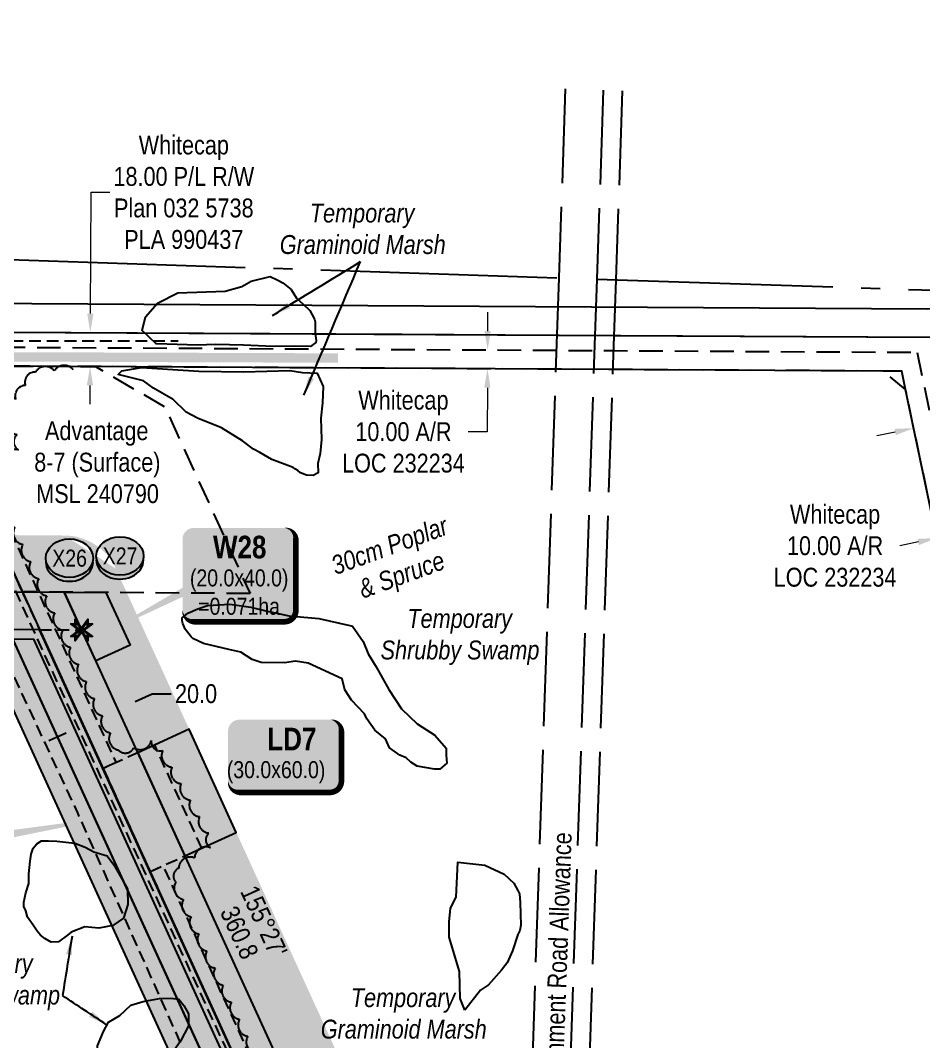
# Model space of a CAD drawing. Extents: x 347027 to 352250, y 6156875 to 6165050.
# Drawn here: x 350229 to 350707, y 6160417 to 6160957 of the extents above; entities that cross this region are included whole.
import ezdxf
from ezdxf.enums import TextEntityAlignment as Align

# ---------------------------------------------------------------- set-up
doc = ezdxf.new("R2010")
doc.units = 0
doc.header["$LTSCALE"] = 5
doc.header["$PDSIZE"] = 20
for name, pattern in [('0', [1, 1, 0]), ('foc-ACCESSROAD', [3.75, 2.5, -1.25]), ('foc-QUARTERLINE', [33, 25, -3, 2, -3]), ('foc-TRAV', [1.875, 1.25, -0.625]), ('foc-UNSURVEYED', [12.5, 10, -2.5]), ('HIDDEN2', [1.875, 1.25, -0.625]), ('UG_PIPE', [1.875, 1.25, -0.625])]:
    doc.linetypes.add(name, pattern=pattern)
doc.layers.get('Defpoints').update_dxf_attribs({"color": 9})
for name, color, linetype in [('AS-PIPE-UG', 44, 'UG_PIPE'), ('AS-ROADS', 254, 'Continuous'), ('C-RW', 13, 'Continuous'), ('F-AR', 190, 'foc-ACCESSROAD'), ('F-RW', 190, 'Continuous'), ('L-BD', 7, 'Continuous'), ('L-MON', 1, 'Continuous'), ('L-QSEC', 8, 'foc-QUARTERLINE'), ('L-ROAD-T', 7, 'Continuous'), ('L-USEC', 7, 'foc-UNSURVEYED'), ('P-BUFFER-H 30m', 51, 'Continuous'), ('P-CROSSINGS', 250, 'Continuous'), ('P-PROPOSED', 10, 'Continuous'), ('P-PROPOSED-H', 21, 'Continuous'), ('P-TEMP-BLOCKS', 250, 'Continuous'), ('P-TEMP-H', 41, 'Continuous'), ('P-TEMP_LOG DECK', 46, 'Continuous'), ('P-TEMP_WORKSPACE', 46, 'Continuous'), ('P-TRAV', 4, 'foc-TRAV'), ('P-TXT', 4, 'Continuous'), ('P-WORKAREA', 113, 'Continuous'), ('P-WORKAREA-H', 111, 'Continuous'), ('T-BUSH', 110, '0'), ('T-BUSH-T', 110, 'Continuous'), ('T-EXISTING TFA', 220, 'HIDDEN2'), ('WETLAND', 143, 'Continuous'), ('WETLAND-T', 146, 'Continuous')]:
    doc.layers.add(name, color=color, linetype=linetype)
doc.layers.add('F-RW-T', color=190, linetype='Continuous', lineweight=9)
doc.layers.add('F-WS-T', color=190, linetype='Continuous', lineweight=9)
doc.styles.add('100L', font='ARIALN.TTF', dxfattribs={"height": 11})
doc.styles.add('80', font='ARIALN.TTF', dxfattribs={"height": 10})
doc.styles.add('80CG', font='ARIALN.TTF', dxfattribs={"height": 10})
doc.styles.add('80L', font='ARIALN.TTF', dxfattribs={"height": 10})
doc.styles.add('BOLD', font='ARIALNB.TTF')
doc.styles.add('Crossing', font='ARIALN.TTF', dxfattribs={"height": 10})
doc.dimstyles.new('Compass 5 000', dxfattribs={"dimscale": 5, "dimtxt": 9, "dimasz": 2, "dimexe": 0.2, "dimexo": 0.0625, "dimgap": 0.5, "dimtad": 0, "dimtih": 1, "dimtoh": 1, "dimzin": 0, "dimdsep": 46, "dimtxsty": '80CG', "dimcen": 0.1, "dimse1": 1, "dimse2": 1, "dimclrd": 256, "dimclrt": 256, "dimaunit": 1, "dimadec": 4, "dimazin": 0, "dimtfac": 0.06, "dimtofl": 0, "dimtmove": 0, "dimatfit": 1, "dimfxl": 0.2, "dimtolj": 1, "dimtzin": 0, "dimlwd": -1, "dimarcsym": 0})

# ---------------------------------------------------------------- blocks, each defined once
blk = doc.blocks.new('*D67')
at = {"layer": 'Defpoints', "color": 0, "transparency": 16777216}
for p in [(350266.85, 6160783.96), (350266.8, 6160773.96), (350476.42, 6160772.77)]:
    blk.add_point(p, dxfattribs=at)
at = {"layer": 'F-RW-T', "transparency": 16777216}
for p, q in [((350476.53, 6160792.77), (350476.59, 6160802.77)), ((350476.36, 6160762.77), (350476.23, 6160739.44)), ((350476.23, 6160739.44), (350466.23, 6160739.44))]:
    blk.add_line(p, q, dxfattribs=at)
for points in [[(350474.86, 6160792.78), (350478.2, 6160792.76), (350476.47, 6160782.77)], [(350474.69, 6160762.78), (350478.03, 6160762.76), (350476.42, 6160772.77)]]:
    blk.add_solid(points, dxfattribs=at)
at = {"layer": 'F-RW-T', "transparency": 16777216, "insert": (350431.94, 6160739.44), "char_height": 10, "attachment_point": 5, "style": '80CG'}
blk.add_mtext('\\A1;Whitecap\\P10.00 A/R\\PLOC 232234', dxfattribs=at)
blk = doc.blocks.new('*D94')
at = {"layer": 'Defpoints', "color": 0, "transparency": 16777216}
for p in [(350376.02, 6160791.32), (350266.1, 6160773.96), (350375.92, 6160773.34)]:
    blk.add_point(p, dxfattribs=at)
at = {"layer": 'F-RW-T', "transparency": 16777216}
for p, q in [((350266.26, 6160801.95), (350266.62, 6160866.17)), ((350266.62, 6160866.17), (350276.62, 6160866.17)), ((350266.04, 6160763.96), (350265.98, 6160753.96))]:
    blk.add_line(p, q, dxfattribs=at)
for points in [[(350264.59, 6160801.96), (350267.92, 6160801.94), (350266.2, 6160791.95)], [(350264.37, 6160763.97), (350267.71, 6160763.95), (350266.1, 6160773.96)]]:
    blk.add_solid(points, dxfattribs=at)
at = {"layer": 'F-RW-T', "transparency": 16777216, "insert": (350315.71, 6160866.17), "char_height": 10, "attachment_point": 5, "style": '80CG'}
blk.add_mtext('\\A1;Whitecap\\P18.00 P/L R/W\\PPlan 032 5738\\PPLA 990437', dxfattribs=at)
blk = doc.blocks.new('*D99')
at = {"layer": 'Defpoints', "color": 0, "transparency": 16777216}
for p in [(350719.68, 6160745.07), (350720.14, 6160742.86), (350702.5, 6160739.15)]:
    blk.add_point(p, dxfattribs=at)
at = {"layer": 'F-RW-T', "transparency": 16777216}
for p, q in [((350729.46, 6160747.12), (350739.25, 6160749.18)), ((350692.25, 6160739.3), (350682.47, 6160737.25))]:
    blk.add_line(p, q, dxfattribs=at)
for points in [[(350729.12, 6160748.75), (350729.81, 6160745.49), (350719.68, 6160745.07)], [(350691.91, 6160740.94), (350692.6, 6160737.67), (350702.04, 6160741.36)]]:
    blk.add_solid(points, dxfattribs=at)
at = {"layer": 'F-RW-T', "transparency": 16777216, "insert": (350778.34, 6160749.18), "char_height": 10, "attachment_point": 5, "style": '80CG'}
blk.add_mtext('\\A1;Whitecap\\P18.00 P/L R/W\\PPlan 032 5738\\PPLA 990437', dxfattribs=at)
blk = doc.blocks.new('*D100')
at = {"layer": 'Defpoints', "color": 0, "transparency": 16777216}
for p in [(350713.2, 6160688.23), (350722.98, 6160690.28), (350714.26, 6160683.17)]:
    blk.add_point(p, dxfattribs=at)
at = {"layer": 'F-RW-T', "transparency": 16777216}
for p, q in [((350733.83, 6160687.28), (350743.62, 6160689.33)), ((350704.48, 6160681.11), (350694.69, 6160679.06))]:
    blk.add_line(p, q, dxfattribs=at)
for points in [[(350733.49, 6160688.91), (350734.17, 6160685.65), (350724.05, 6160685.22)], [(350704.13, 6160682.74), (350704.82, 6160679.48), (350714.26, 6160683.17)]]:
    blk.add_solid(points, dxfattribs=at)
at = {"layer": 'F-RW-T', "transparency": 16777216, "insert": (350660.4, 6160679.06), "char_height": 10, "attachment_point": 5, "style": '80CG'}
blk.add_mtext('\\A1;Whitecap\\P10.00 A/R\\PLOC 232234', dxfattribs=at)
blk = doc.blocks.new('xing2')
h = blk.add_hatch(color=50)
h.dxf.hatch_style = 1
edge = h.paths.add_edge_path()
edge.add_ellipse((0, 0), major_axis=(-12.5, 0), ratio=0.816297, start_angle=0, end_angle=360)
h = blk.add_hatch(color=250)
h.dxf.hatch_style = 1
edge = h.paths.add_edge_path()
edge.add_ellipse((0, -2.05), major_axis=(-12.5, 0), ratio=0.816297, start_angle=0, end_angle=180)
edge.add_line((12.5, -2.05), (12.5, 0))
edge.add_ellipse((0, 0), major_axis=(-12.5, 0), ratio=0.816297, start_angle=0, end_angle=180, ccw=False)
edge.add_line((-12.5, 0), (-12.5, -2.05))
at = {"color": 250}
blk.add_ellipse((0, 0), major_axis=(-12.5, 0), ratio=0.816297, dxfattribs=at)
blk.add_ellipse((0, -2.05), major_axis=(-12.5, 0), ratio=0.816297, start_param=0, end_param=3.141593, dxfattribs=at)
at = {"color": 250, "style": 'Crossing'}
blk.add_attdef('CROSSING', text='', height=9, dxfattribs=at).set_placement((0.09, 0.02), align=Align.MIDDLE_CENTER)
at = {"color": 250, "style": 'Crossing', "flags": 1}
for tag, p in [('OWNER', (0.09, -12.49)), ('DESCRIPTION', (0.09, -25.77)), ('LOCATION', (0.09, -39.3)), ('DWG_REF', (0.09, -52.84))]:
    blk.add_attdef(tag, text='', height=9, dxfattribs=at).set_placement(p, align=Align.MIDDLE_CENTER)
blk = doc.blocks.new('*U168')
h = blk.add_hatch(color=191)
edge = h.paths.add_edge_path()
edge.add_line((-24, -20), (24, -20))
edge.add_arc((24, -14), 6, 270, 360)
edge.add_line((30, -14), (30, 12.5))
edge.add_arc((24, 12.5), 6, 0, 90)
edge.add_line((24, 18.5), (-24, 18.5))
edge.add_arc((-24, 12.5), 6, 90, 180)
edge.add_line((-30, 12.5), (-30, -14))
edge.add_arc((-24, -14), 6, 180, 270)
at = {"color": 250, "flags": 128}
blk.add_lwpolyline([(-24, -20, 3, 3, 0), (24, -20, 3, 3, 0.414214), (30, -14, 3, 3, 0), (30, 12.5, 3, 0, 0.414214), (24, 18.5, 0, 0, 0), (-24, 18.5, 0, 0, 0.414214), (-30, 12.5, 0, 0, 0), (-30, -14, 0, 3, 0.414214)], format="xyseb", close=True, dxfattribs=at)
at = {"flags": 128}
blk.add_lwpolyline([(-29.93, -10.44, 0, 7.5, 0), (0, 0, 0, 0, 0)], format="xyseb", dxfattribs=at)
at = {"color": 250}
for tag, p, height, style in [('TEMP_AREA_W1_001', (-9.21, 2.24), 12, 'BOLD'), ('ENTER_TEXT_001', (-30.66, -12.47), 9, '80')]:
    blk.add_attdef(tag, p, '', height=height, dxfattribs=dict(at, style=style))
blk = doc.blocks.new('*D192')
at = {"layer": 'Defpoints', "color": 0, "transparency": 16777216}
for p in [(350279.68, 6160594.87), (350280.78, 6160592.46), (350261.44, 6160586.54)]:
    blk.add_point(p, dxfattribs=at)
at = {"layer": 'P-TXT', "transparency": 16777216}
for p, q in [((350289.88, 6160596.61), (350298.98, 6160600.77)), ((350298.98, 6160600.77), (350308.98, 6160600.77)), ((350253.44, 6160579.97), (350244.34, 6160575.82))]:
    blk.add_line(p, q, dxfattribs=at)
for points in [[(350289.19, 6160598.13), (350290.57, 6160595.1), (350280.78, 6160592.46)], [(350252.75, 6160581.49), (350254.13, 6160578.46), (350262.54, 6160584.13)]]:
    blk.add_solid(points, dxfattribs=at)
at = {"layer": 'P-TXT', "transparency": 16777216, "insert": (350322.18, 6160600.77), "char_height": 10, "attachment_point": 5, "style": '80CG'}
blk.add_mtext('\\A1;20.0', dxfattribs=at)
blk = doc.blocks.new('*U203')
h = blk.add_hatch(color=191)
edge = h.paths.add_edge_path()
edge.add_line((-24, -31.17), (24, -31.17))
edge.add_arc((24, -25.17), 6, 270, 360)
edge.add_line((30, -25.17), (30, 12.5))
edge.add_arc((24, 12.5), 6, 0, 90)
edge.add_line((24, 18.5), (-24, 18.5))
edge.add_arc((-24, 12.5), 6, 90, 180)
edge.add_line((-30, 12.5), (-30, -25.17))
edge.add_arc((-24, -25.17), 6, 180, 270)
at = {"color": 250, "flags": 128}
blk.add_lwpolyline([(-24, -31.17, 3, 3, 0), (24, -31.17, 3, 3, 0.414214), (30, -25.17, 3, 3, 0), (30, 12.5, 3, 0, 0.414214), (24, 18.5, 0, 0, 0), (-24, 18.5, 0, 0, 0.414214), (-30, 12.5, 0, 0, 0), (-30, -25.17, 0, 3, 0.414214)], format="xyseb", close=True, dxfattribs=at)
at = {"flags": 128}
blk.add_lwpolyline([(-69.91, -36.58, 0, 7.5, 0), (0, 0, 0, 0, 0)], format="xyseb", dxfattribs=at)
at = {"color": 250}
for tag, p, height, style in [('TEMP_AREA_W1_001', (-9.21, 2.24), 12, 'BOLD'), ('ENTER_TEXT_001', (-30.66, -12.47), 9, '80')]:
    blk.add_attdef(tag, p, '', height=height, dxfattribs=dict(at, style=style))
blk = doc.blocks.new('*U204')
h = blk.add_hatch(color=111)
edge = h.paths.add_edge_path()
edge.add_line((-26.5, -20), (26.5, -20))
edge.add_arc((26.5, -14), 6, 270, 360)
edge.add_line((32.5, -14), (32.5, 12.5))
edge.add_arc((26.5, 12.5), 6, 0, 90)
edge.add_line((26.5, 18.5), (-26.5, 18.5))
edge.add_arc((-26.5, 12.5), 6, 90, 180)
edge.add_line((-32.5, 12.5), (-32.5, -14))
edge.add_arc((-26.5, -14), 6, 180, 270)
at = {"flags": 128}
blk.add_lwpolyline([(107.53, 18.07, 0, 7.5, 0), (0, 0, 0, 0, 0)], format="xyseb", dxfattribs=at)
at = {"color": 250, "flags": 128}
blk.add_lwpolyline([(-26.5, -20, 3, 3, 0), (26.5, -20, 3, 3, 0.414214), (32.5, -14, 3, 3, 0), (32.5, 12.5, 3, 0, 0.414214), (26.5, 18.5, 0, 0, 0), (-26.5, 18.5, 0, 0, 0.414214), (-32.5, 12.5, 0, 0, 0), (-32.5, -14, 0, 3, 0.414214)], format="xyseb", close=True, dxfattribs=at)
at = {"color": 250}
for tag, p, height, style in [('TEMP_AREA_W1_001', (-9.21, 2.24), 12, 'BOLD'), ('ENTER_TEXT_001', (-30.66, -12.47), 9, '80')]:
    blk.add_attdef(tag, p, '', height=height, dxfattribs=dict(at, style=style))
blk = doc.blocks.new('TEMP')
h = blk.add_hatch(color=255)
h.dxf.hatch_style = 1
h.paths.add_polyline_path([(-1.15, -0.67), (-0.67, -0.67), (-0.67, -1.15), (0, -0.25), (0.67, -1.15), (0.67, -0.67), (1.15, -0.67), (0.25, 0), (1.15, 0.67), (0.67, 0.67), (0.67, 1.15), (0, 0.25), (-0.67, 1.15), (-0.67, 0.67), (-1.15, 0.67), (-0.25, 0)])
h = blk.add_hatch(color=1)
h.dxf.hatch_style = 1
h.paths.add_polyline_path([(-0.06, 0), (0.57, -0.85), (0.57, -0.36), (0, 0.06), (-0.85, -0.57), (-0.36, -0.57), (0.06, 0), (-0.57, 0.85), (-0.57, 0.36), (0, -0.06), (0.85, 0.57), (0.36, 0.57)])
at = {"color": 1}
for p, q in [((-0.08, 0), (0.08, 0)), ((0, 0.08), (0, -0.08))]:
    blk.add_line(p, q, dxfattribs=at)
at = {"color": 255, "flags": 128}
blk.add_lwpolyline([(-0.25, 0), (-1.15, 0.67), (-0.67, 0.67), (-0.67, 1.15), (0, 0.25), (0.67, 1.15), (0.67, 0.67), (1.15, 0.67), (0.25, 0), (1.15, -0.67), (0.67, -0.67), (0.67, -1.15), (0, -0.25), (-0.67, -1.15), (-0.67, -0.67), (-1.15, -0.67)], close=True, dxfattribs=at)
at = {"color": 1, "flags": 128}
blk.add_lwpolyline([(-0.08, 0), (-0.85, 0.57), (-0.57, 0.57), (-0.57, 0.85), (0, 0.08), (0.57, 0.85), (0.57, 0.57), (0.85, 0.57), (0.08, 0), (0.85, -0.57), (0.57, -0.57), (0.57, -0.85), (0, -0.08), (-0.57, -0.85), (-0.57, -0.57), (-0.85, -0.57)], close=True, dxfattribs=at)

msp = doc.modelspace()

# ---------------------------------------------------------------- hatches: boundary and pattern name
at = {"layer": 'P-BUFFER-H 30m'}
h = msp.add_hatch(color=256, dxfattribs=at)
h.dxf.hatch_style = 1
edge = h.paths.add_edge_path()
edge.add_line((350561.679, 6159856.31), (350365.971, 6160285.611))
edge.add_line((350365.971, 6160285.611), (350220.064, 6160604.78))
edge.add_line((350220.064, 6160604.78), (350183.732, 6160605.048))
edge.add_arc((350183.953, 6160635.039), 29.992, 204.53263, 269.57728, ccw=False)
edge.add_line((350156.668, 6160622.586), (350114.564, 6160714.837))
edge.add_line((350114.564, 6160714.837), (349783.39, 6160716.713))
edge.add_arc((349766.947, 6160741.796), 29.992, 269.67404, 303.24652, ccw=False)
edge.add_line((349766.776, 6160711.805), (349618.728, 6160712.647))
edge.add_arc((349618.898, 6160742.639), 29.992, 216.84616, 269.67404, ccw=False)
edge.add_line((349594.897, 6160724.653), (349508.141, 6160840.428))
edge.add_line((349508.141, 6160840.428), (349357.079, 6160871.781))
edge.add_arc((349363.174, 6160901.148), 29.992, 207.25605, 258.27461, ccw=False)
edge.add_line((349336.512, 6160887.412), (348991.208, 6161557.689))
edge.add_arc((349017.87, 6161571.424), 29.992, 178.72983, 207.25605, ccw=False)
edge.add_line((348987.885, 6161572.089), (348997.625, 6162011.367))
edge.add_line((348997.625, 6162011.367), (348940.987, 6162170.886))
edge.add_arc((348969.25, 6162180.921), 29.992, 164.58089, 199.54752, ccw=False)
edge.add_line((348940.338, 6162188.895), (348956.07, 6162245.937))
edge.add_line((348956.07, 6162245.937), (348974.144, 6162772.889))
edge.add_arc((349004.119, 6162771.861), 29.992, 166.39178, 178.03557, ccw=False)
edge.add_line((348974.968, 6162778.918), (348986.248, 6162825.512))
edge.add_line((348986.248, 6162825.512), (348996.803, 6163215.55))
edge.add_arc((349026.784, 6163214.739), 29.992, 160.53883, 178.44987, ccw=False)
edge.add_line((348998.505, 6163224.731), (349019.062, 6163282.907))
edge.add_line((349019.062, 6163282.907), (349024.619, 6163391.279))
edge.add_line((349024.619, 6163391.279), (349029.381, 6163608.615))
edge.add_arc((349059.366, 6163607.958), 29.992, 178.04193, 178.74483, ccw=False)
edge.add_line((349029.392, 6163608.983), (349039.815, 6163913.859))
edge.add_line((349039.815, 6163913.859), (349023.271, 6163975.867))
edge.add_arc((349052.25, 6163983.598), 29.992, 178.00118, 194.93846, ccw=False)
edge.add_line((349022.276, 6163984.644), (349041.614, 6164538.74))
edge.add_arc((349071.588, 6164537.694), 29.992, 88.00118, 178.00118, ccw=False)
edge.add_line((349072.634, 6164567.668), (349092.616, 6164566.97))
edge.add_arc((349091.57, 6164536.996), 29.992, -1.99676, 88.00118, ccw=False)
edge.add_line((349121.544, 6164535.951), (349102.465, 6163988.719))
edge.add_line((349102.465, 6163988.719), (349118.972, 6163926.759))
edge.add_arc((349089.991, 6163919.038), 29.992, -1.95528, 14.91783, ccw=False)
edge.add_line((349119.966, 6163918.014), (349109.338, 6163606.697))
edge.add_line((349109.338, 6163606.697), (349104.563, 6163388.794))
edge.add_arc((349074.578, 6163389.451), 29.992, 357.06446, 358.74483, ccw=False)
edge.add_line((349104.531, 6163387.915), (349098.564, 6163271.561))
edge.add_arc((349068.612, 6163273.097), 29.992, 340.53887, 357.06446, ccw=False)
edge.add_line((349096.89, 6163263.105), (349076.539, 6163205.512))
edge.add_line((349076.539, 6163205.512), (349066.055, 6162818.071))
edge.add_arc((349036.074, 6162818.883), 29.992, 346.39619, 358.44987, ccw=False)
edge.add_line((349065.224, 6162811.828), (349053.905, 6162765.055))
edge.add_line((349053.905, 6162765.055), (349035.804, 6162237.302))
edge.add_arc((349005.829, 6162238.33), 29.992, 344.58089, 358.03557, ccw=False)
edge.add_line((349034.742, 6162230.356), (349021.628, 6162182.809))
edge.add_line((349021.628, 6162182.809), (349076.07, 6162029.474))
edge.add_arc((349047.807, 6162019.439), 29.992, -1.27017, 19.54752, ccw=False)
edge.add_line((349077.791, 6162018.775), (349068.13, 6161583.021))
edge.add_line((349068.13, 6161583.021), (349396.688, 6160945.244))
edge.add_line((349396.688, 6160945.244), (349542.899, 6160914.898))
edge.add_arc((349536.804, 6160885.531), 29.992, 36.84697, 78.27461, ccw=False)
edge.add_line((349560.805, 6160903.517), (349644.01, 6160792.484))
edge.add_line((349644.01, 6160792.484), (349731.34, 6160791.99))
edge.add_arc((349747.777, 6160766.903), 29.992, 89.67556, 123.23317, ccw=False)
edge.add_line((349747.947, 6160796.894), (350146.943, 6160794.635))
edge.add_arc((350146.773, 6160764.643), 29.992, 24.53468, 89.67556, ccw=False)
edge.add_line((350174.057, 6160777.097), (350216.192, 6160684.79))
edge.add_line((350216.192, 6160684.79), (350252.67, 6160684.52))
edge.add_arc((350252.448, 6160654.529), 29.992, 24.54495, 89.57728, ccw=False)
edge.add_line((350279.73, 6160666.988), (350438.731, 6160318.817))
edge.add_line((350438.731, 6160318.817), (350631.522, 6159895.841))
edge.add_line((350631.522, 6159895.841), (350638.648, 6159888.334))
edge.add_arc((350616.895, 6159867.686), 29.992, 24.5325, 43.50837, ccw=False)
edge.add_line((350644.18, 6159880.139), (350902.004, 6159315.244))
edge.add_line((350902.004, 6159315.244), (351126.157, 6158824.124))
edge.add_line((351126.157, 6158824.124), (351234.707, 6158605.614))
edge.add_arc((351207.847, 6158592.27), 29.992, 26.12968, 26.41697, ccw=False)
edge.add_line((351234.774, 6158605.479), (351316.752, 6158438.36))
edge.add_arc((351289.825, 6158425.151), 29.992, 18.81193, 26.12968, ccw=False)
edge.add_line((351318.215, 6158434.822), (351333.914, 6158388.739))
edge.add_arc((351305.524, 6158379.068), 29.992, -91.88401, 18.81193, ccw=False)
edge.add_line((351304.538, 6158349.092), (351283.175, 6158349.794))
edge.add_arc((351284.161, 6158379.77), 29.992, 198.81152, 268.11599, ccw=False)
edge.add_line((351255.771, 6158370.099), (351244.739, 6158402.484))
edge.add_line((351244.739, 6158402.484), (351188.214, 6158484.513))
edge.add_arc((351212.911, 6158501.531), 29.992, 204.53982, 214.57005, ccw=False)
edge.add_line((351185.628, 6158489.075), (351171.897, 6158519.148))
edge.add_arc((351199.18, 6158531.605), 29.992, 183.01043, 204.53982, ccw=False)
edge.add_line((351169.229, 6158530.03), (351167.605, 6158560.922))
edge.add_line((351167.605, 6158560.922), (351054.161, 6158789.274))
edge.add_arc((351081.021, 6158802.618), 29.992, 204.5325, 206.41791, ccw=False)
edge.add_line((351053.737, 6158790.165), (350829.242, 6159282.034))
edge.add_line((350829.242, 6159282.034), (350574.884, 6159839.335))
edge.add_line((350574.884, 6159839.335), (350567.748, 6159846.855))
edge.add_arc((350589.506, 6159867.498), 29.992, 201.9032, 223.4937, ccw=False)
at = {"layer": 'P-PROPOSED-H'}
h = msp.add_hatch(color=256, dxfattribs=at)
h.dxf.hatch_style = 1
h.paths.add_polyline_path([(349071.588, 6164537.694), (349091.57, 6164536.996), (349072.336, 6163985.307), (349089.991, 6163919.038), (349079.357, 6163607.538), (349074.578, 6163389.451), (349068.612, 6163273.097), (349046.686, 6163211.048), (349036.074, 6162818.883), (349024.036, 6162769.138), (349005.829, 6162238.33), (348990.204, 6162181.676), (349047.807, 6162019.439), (349037.976, 6161576.064), (349376.58, 6160918.786), (349536.804, 6160885.531), (349628.943, 6160762.577), (349747.609, 6160761.905), (349747.777, 6160766.903), (350146.773, 6160764.643), (350196.848, 6160654.939), (350252.448, 6160654.529), (350411.449, 6160306.358), (350606.313, 6159878.834), (350616.895, 6159867.686), (350874.72, 6159302.791), (351099.077, 6158811.223), (351207.847, 6158592.27), (351289.825, 6158425.151), (351305.524, 6158379.068), (351284.161, 6158379.77), (351271.791, 6158416.084), (351212.911, 6158501.531), (351199.18, 6158531.605), (351197.229, 6158568.702), (351081.021, 6158802.618), (350856.526, 6159294.487), (350600.089, 6159856.344), (350589.506, 6159867.498), (350393.255, 6160298.066), (350239.396, 6160634.63), (350183.953, 6160635.039), (350133.893, 6160744.72), (349767.107, 6160746.798), (349766.947, 6160741.796), (349618.898, 6160742.639), (349525.341, 6160867.49), (349363.174, 6160901.148), (349017.87, 6161571.424), (349027.731, 6162016.21), (348969.25, 6162180.921), (348985.923, 6162241.373), (349004.119, 6162771.861), (349016.143, 6162821.534), (349026.784, 6163214.739), (349048.792, 6163277.021), (349054.595, 6163390.182), (349059.366, 6163607.958), (349069.942, 6163917.287), (349052.25, 6163983.598), (349071.588, 6164537.694), (349091.57, 6164536.996)])
at = {"layer": 'P-TEMP-H'}
h = msp.add_hatch(color=256, dxfattribs=at)
h.dxf.hatch_style = 1
h.paths.add_polyline_path([(350274.504, 6160654.366), (350287.248, 6160626.459), (350269.06, 6160618.153), (350252.448, 6160654.529)])
h = msp.add_hatch(color=256, dxfattribs=at)
h.dxf.hatch_style = 1
h.paths.add_polyline_path([(350316.187, 6160514.958), (350343.395, 6160527.383), (350318.476, 6160581.948), (350291.313, 6160569.543)])
at = {"layer": 'P-WORKAREA-H'}
h = msp.add_hatch(color=256, dxfattribs=at)
h.dxf.hatch_style = 1
h.paths.add_polyline_path([(350208.296, 6160629.861), (350236.182, 6160629.631), (350585.305, 6159864.663), (350590.851, 6159858.818), (350591.826, 6159858.767), (350600.089, 6159856.344), (350589.506, 6159867.498), (350239.396, 6160634.63), (350206.006, 6160634.876)])

# ---------------------------------------------------------------- linework, layer by layer
at = {"layer": 'AS-PIPE-UG', "flags": 128}
for points in [[(350606.233, 6159822.139), (350581.856, 6159876.103), (350566.294, 6159911.063), (350525.485, 6160000.319), (350489.242, 6160081.675), (350451.621, 6160162.819), (350393.162, 6160290.907), (350342.291, 6160403.923), (350307.912, 6160478.514), (350271.854, 6160556.687), (350225.734, 6160657.228), (350183.694, 6160750.235), (350178.989, 6160760.653), (350176.652, 6160765.131), (350174.165, 6160767.084), (350169.149, 6160767.253), (350159.026, 6160766.921), (350131.252, 6160766.156), (350038.434, 6160766.884), (349962.199, 6160767.153), (349911.572, 6160767.319), (349821.111, 6160768.301), (349768.205, 6160768.17), (349704.173, 6160766.324), (349645.277, 6160766.557), (349615.536, 6160766.894), (349602.678, 6160766.995), (349595.354, 6160767.123), (349591.057, 6160767.235), (349585.535, 6160768.048), (349582.122, 6160772.777), (349574.905, 6160783.175), (349560.098, 6160802.908), (349541.923, 6160826.232), (349527.078, 6160845.883), (349522.007, 6160852.699), (349517.984, 6160857.478), (349509.628, 6160859.383), (349501.753, 6160861.328), (349458.035, 6160870.269), (349397.689, 6160882.358), (349372.382, 6160887.911), (349363.03, 6160889.734), (349359.052, 6160890.461), (349355.841, 6160893.738), (349350.972, 6160902.952), (349326.169, 6160951.045), (349297.167, 6161008.625), (349263.323, 6161077.612), (349237.273, 6161132.678), (349206.647, 6161191.52), (349124.944, 6161351.368), (349033.772, 6161527.891), (349019.97, 6161555.459), (349012.16, 6161570.787), (349010.934, 6161579.501), (349012.873, 6161640.399), (349016.169, 6161754.347), (349018.203, 6161852.355), (349019.66, 6161927.098), (349021.134, 6162005.991), (349020.773, 6162015.835), (349016.857, 6162029.396), (348976.215, 6162143.455), (348970.748, 6162158.469), (348968.334, 6162166.274), (348964.911, 6162175.797), (348964.201, 6162182.671), (348966.936, 6162196.511), (348979.042, 6162236.427), (348979.873, 6162248.389), (348980.402, 6162266.585), (348981.091, 6162296.204), (348982.412, 6162332.921), (348996.658, 6162748.658), (348994.563, 6162773.577), (348996.214, 6162780.969), (348998.701, 6162789.867), (349000.157, 6162796.317), (349009.301, 6162832.048), (349010.858, 6162838.707), (349012.97, 6162849.73), (349016.052, 6162901.998), (349018.784, 6163063.771), (349022.035, 6163145.951), (349025.679, 6163219.387), (349026.925, 6163230.185), (349029.068, 6163235.561), (349033.709, 6163247.646), (349038.683, 6163261.26), (349043.091, 6163274.224), (349044.189, 6163284.381), (349045.101, 6163310.608), (349048.614, 6163392.995), (349052.321, 6163534.578), (349055.417, 6163647.465), (349059.034, 6163750.988), (349061.617, 6163816.331), (349060.481, 6163826.642), (349058.231, 6163843.244), (349056.507, 6163864.63), (349059.206, 6163928.427), (349055.245, 6163953.174), (349047.717, 6163973.031), (349047.366, 6163984.451), (349047.801, 6164003.503), (349048.981, 6164029.197), (349049.861, 6164060.916), (349053.619, 6164118.51), (349056.581, 6164219.829), (349059.451, 6164307.086), (349063.279, 6164397.644), (349064.376, 6164460.371), (349063.394, 6164486.11)], [(350087.781, 6160907.06), (350148.632, 6160782.437), (350167.089, 6160735.805), (350259.372, 6160537.734), (350318.794, 6160404.908), (350371.062, 6160289.011), (350432.423, 6160152.889), (350498.822, 6160011.45), (350561.886, 6159869.689), (350588.768, 6159811.79), (351156.225, 6158586.57), (351162.181, 6158572.518)], [(349765.134, 6160791.651), (349770.615, 6160791.38), (349839.085, 6160789.061), (350149.882, 6160788.589), (350194.713, 6160787.607), (350312.736, 6160787.494)]]:
    msp.add_lwpolyline(points, dxfattribs=at)
at = {"layer": 'AS-ROADS', "const_width": 4.999, "flags": 128}
msp.add_lwpolyline([(349737.514, 6160782.763), (349838.449, 6160781.356), (349962.933, 6160780.628), (350193.908, 6160779.168), (350397.305, 6160778.459)], dxfattribs=at)
at = {"layer": 'C-RW', "flags": 128}
for points in [[(349017.272, 6163232.832), (349006.825, 6162846.78), (348989.183, 6162773.904), (348970.996, 6162243.655), (348953.538, 6162180.355), (349012.678, 6162013.788), (349002.792, 6161567.945), (349353.12, 6160887.919), (349516.744, 6160853.958), (349585.092, 6160762.825), (349747.609, 6160761.905), (349747.777, 6160766.903), (350163.319, 6160764.55), (350379.614, 6160291.836), (350576.901, 6159858.996)], [(350589.506, 6159867.498), (350393.255, 6160298.066), (350175.686, 6160774.477), (349592.622, 6160777.779), (349525.341, 6160867.49), (349363.174, 6160901.148), (349017.87, 6161571.424), (349027.731, 6162016.21), (348969.25, 6162180.921), (348985.923, 6162241.373), (349004.119, 6162771.861), (349016.143, 6162821.534), (349026.784, 6163214.739)]]:
    msp.add_lwpolyline(points, dxfattribs=at)
at = {"layer": 'F-AR', "flags": 128}
for points in [[(350703.831, 6160781.475), (350731.828, 6160648.166), (350736.05, 6160628.059), (350737.725, 6160620.084), (350800.879, 6160618.355), (350812.171, 6160618.045), (350820.775, 6160617.81), (350832.905, 6160617.478), (350836.16, 6160617.389), (350827.844, 6160613.494), (350817.148, 6160608.462), (350816.032, 6160607.938), (350781.749, 6160608.877), (350729.563, 6160610.306), (350697.761, 6160761.738), (350685.709, 6160771.579), (350542.745, 6160772.392), (350512.567, 6160772.563), (350159.16, 6160774.57), (350142.502, 6160774.665), (349778.184, 6160776.728), (349748.113, 6160776.898), (349744.162, 6160776.921), (349744.498, 6160786.917), (349748.449, 6160786.894), (349778.509, 6160786.723), (350137.928, 6160784.688), (350142.56, 6160784.662), (350154.581, 6160784.594), (350159.217, 6160784.568), (350512.906, 6160782.558), (350543.084, 6160782.387), (350703.831, 6160781.475)], [(350350.772, 6160653.804), (350230.256, 6160654.693), (350175.686, 6160774.477), (350269.042, 6160773.995), (350305.776, 6160752.465)]]:
    msp.add_lwpolyline(points, close=True, dxfattribs=at)
at = {"layer": 'F-RW', "flags": 128}
for points in [[(350566.53, 6159845.046), (350142.198, 6160774.667), (350137.623, 6160784.688), (350115.357, 6160834.134), (350070.343, 6160932.763)], [(350087.144, 6160932.207), (350132.201, 6160833.577), (350150.48, 6160792.646), (350488.18, 6160053.646), (350583.414, 6159844.18)], [(349778.768, 6160794.716), (350134.3, 6160792.636), (350150.951, 6160792.539), (350431.258, 6160791.025), (350513.177, 6160790.561), (350543.356, 6160790.39), (350710.355, 6160789.443)], [(350729.563, 6160610.306), (350697.761, 6160761.738), (350695.706, 6160771.522), (350685.709, 6160771.579), (350542.745, 6160772.392), (350512.567, 6160772.563), (350159.16, 6160774.57), (350142.502, 6160774.665), (349778.184, 6160776.728)]]:
    msp.add_lwpolyline(points, dxfattribs=at)
at = {"layer": 'F-RW', "lineweight": -3, "flags": 128}
msp.add_lwpolyline([(350924.696, 6160907.159), (350791.139, 6160811.353), (350709.241, 6160804.331), (350205.392, 6160807.247), (350205.027, 6160744.257), (350220.023, 6160744.17), (350220.301, 6160792.165), (350710.355, 6160789.443), (350796.529, 6160796.764), (350949.267, 6160906.33)], dxfattribs=at)
at = {"layer": 'L-QSEC'}
for p, q in [((348904.034, 6160874.23), (350514.213, 6160820.957)), ((350534.313, 6160820.276), (351445.015, 6160790.156))]:
    msp.add_line(p, q, dxfattribs=at)
at = {"layer": 'L-USEC'}
for p, q in [((350517.599, 6160920.901), (350514.208, 6160820.958)), ((350537.704, 6160920.219), (350534.313, 6160820.276)), ((350547.761, 6160919.877), (350544.371, 6160819.935)), ((350514.208, 6160820.958), (350486.928, 6160016.741)), ((350534.313, 6160820.276), (350507.033, 6160016.059)), ((350544.371, 6160819.935), (350517.091, 6160015.718))]:
    msp.add_line(p, q, dxfattribs=at)
at = {"layer": 'P-PROPOSED', "flags": 128}
for points in [[(350589.506, 6159867.498), (350393.255, 6160298.066), (350239.396, 6160634.63), (350183.953, 6160635.039), (350133.893, 6160744.72), (349767.107, 6160746.798), (349766.947, 6160741.796), (349618.898, 6160742.639), (349525.341, 6160867.49), (349363.174, 6160901.148), (349017.87, 6161571.424), (349027.731, 6162016.21), (348969.25, 6162180.921), (348985.923, 6162241.373), (349004.119, 6162771.861), (349016.143, 6162821.534), (349026.784, 6163214.739)], [(349046.686, 6163211.048), (349036.074, 6162818.883), (349024.036, 6162769.138), (349005.829, 6162238.33), (348990.204, 6162181.676), (349047.807, 6162019.439), (349037.976, 6161576.064), (349376.58, 6160918.786), (349536.804, 6160885.531), (349628.943, 6160762.577), (349747.609, 6160761.905), (349747.777, 6160766.903), (350146.773, 6160764.643), (350196.848, 6160654.939), (350252.448, 6160654.529), (350411.449, 6160306.358), (350606.313, 6159878.834)]]:
    msp.add_lwpolyline(points, dxfattribs=at)
at = {"layer": 'P-TEMP_LOG DECK'}
msp.add_lwpolyline([(350316.187, 6160514.958), (350343.395, 6160527.383), (350318.476, 6160581.948), (350291.313, 6160569.543)], close=True, dxfattribs=at)
at = {"layer": 'P-TEMP_WORKSPACE', "flags": 128}
msp.add_lwpolyline([(350274.504, 6160654.366), (350287.248, 6160626.459), (350269.06, 6160618.153), (350252.448, 6160654.529)], close=True, dxfattribs=at)
at = {"layer": 'P-TRAV', "flags": 128}
msp.add_lwpolyline([(350239.396, 6160634.63), (350261.611, 6160634.466)], dxfattribs=at)
at = {"layer": 'P-WORKAREA', "flags": 128}
msp.add_lwpolyline([(350208.296, 6160629.861), (350236.182, 6160629.631), (350585.305, 6159864.663), (350590.851, 6159858.818), (350591.826, 6159858.767), (350600.089, 6159856.344), (350589.506, 6159867.498), (350239.396, 6160634.63), (350206.006, 6160634.876)], close=True, dxfattribs=at)
at = {"layer": 'T-BUSH', "flags": 128}
msp.add_lwpolyline([(350257.157, 6160772.292, 0.5205671), (350247.175, 6160771.677, 0.5205671), (350237.194, 6160771.062, 0.5205671), (350231.852, 6160763.948, 0.5205671), (350226.769, 6160756.541, 0.5205671), (350217.978, 6160755.587, 0.5205671), (350222.705, 6160746.774, 0.5205671), (350227.432, 6160737.962, 0.5205671), (350228.166, 6160729.858, 0.5205671), (350220.696, 6160723.21, 0.5205671), (350214.241, 6160716.337, 0.5205671), (350218.205, 6160707.156, 0.5205671), (350222.17, 6160697.975, 0.5205671), (350226.271, 6160688.856, 0.5205671), (350230.49, 6160679.79, 0.5205671), (350234.709, 6160670.723, 0.5205671), (350238.928, 6160661.657, 0.5205671), (350243.147, 6160652.591, 0.5205671), (350247.366, 6160643.524, 0.5205671), (350251.585, 6160634.458, 0.5205671), (350255.805, 6160625.391, 0.5205671), (350260.024, 6160616.325, 0.5205671), (350264.243, 6160607.259, 0.5205671), (350268.462, 6160598.192, 0.5205671), (350272.681, 6160589.126, 0.5205671), (350276.9, 6160580.059, 0.5205671), (350281.119, 6160570.993, 0.5205671), (350289.273, 6160572.098, 0.5205671), (350298.495, 6160575.966, 0.5205671), (350304.553, 6160570.655, 0.5205671), (350309.432, 6160561.926, 0.5205671), (350314.312, 6160553.198, 0.5205671), (350319.192, 6160544.469, 0.5205671), (350324.071, 6160535.74, 0.5205671), (350328.951, 6160527.012, 0.5205671), (350329.798, 6160519.289, 0.5205671), (350321.391, 6160513.874, 0.5205671), (350312.984, 6160508.459, 0.5205671), (350311.44, 6160501.002, 0.5205671), (350315.518, 6160491.871, 0.5205671), (350319.597, 6160482.74, 0.5205671), (350323.675, 6160473.61, 0.5205671), (350327.947, 6160464.569, 0.5205671), (350332.261, 6160455.547, 0.5205671), (350336.576, 6160446.526, 0.5205671), (350340.89, 6160437.504, 0.5205671), (350345.204, 6160428.483, 0.5205671), (350349.518, 6160419.461, 0.5205671), (350353.833, 6160410.44, 0.5205671), (350358.085, 6160401.39, 0.5205671), (350362.032, 6160392.202, 0.5205671), (350365.978, 6160383.014, 0.5205671), (350369.925, 6160373.825, 0.5205671), (350373.871, 6160364.637, 0.5205671), (350377.818, 6160355.449, 0.5205671), (350381.764, 6160346.261, 0.5205671), (350385.865, 6160337.141, 0.5205671), (350390.056, 6160328.062, 0.5205671), (350394.248, 6160318.983, 0.5205671), (350398.439, 6160309.903, 0.5205671), (350402.631, 6160300.824, 0.5205671), (350406.822, 6160291.745, 0.5205671), (350411.013, 6160282.666, 0.5205671), (350415.205, 6160273.586, 0.5205671), (350419.396, 6160264.507, 0.5205671), (350423.682, 6160255.473, 0.5205671), (350427.999, 6160246.452, 0.5205671), (350432.315, 6160237.432, 0.5205671), (350436.632, 6160228.411, 0.5205671), (350440.949, 6160219.391, 0.5205671), (350445.265, 6160210.371, 0.5205671), (350449.582, 6160201.35, 0.5205671), (350453.899, 6160192.33, 0.5205671), (350458.215, 6160183.31, 0.5205671), (350462.532, 6160174.289, 0.5205671), (350466.848, 6160165.269, 0.5205671), (350471.165, 6160156.249, 0.5205671), (350475.828, 6160147.984, 0.5205671), (350485.48, 6160150.601, 0.5205671), (350494.749, 6160152.242, 0.5205671), (350500.048, 6160143.761, 0.5205671), (350505.347, 6160135.28, 0.5205671), (350510.646, 6160126.8, 0.5205671), (350515.945, 6160118.319, 0.5205671), (350520.91, 6160109.725, 0.5205671), (350521.901, 6160099.774, 0.5205671), (350522.406, 6160089.91, 0.5205671), (350518.022, 6160080.922, 0.5205671), (350519.137, 6160071.819, 0.5205671), (350523.141, 6160062.656, 0.5205671), (350527.145, 6160053.492, 0.5205671), (350531.149, 6160044.329, 0.5205671), (350535.154, 6160035.166, 0.5205671), (350539.158, 6160026.003, 0.5205671), (350541.389, 6160017.099, 0.5205671), (350538.176, 6160008.934, 0.5205671), (350541.846, 6159999.632, 0.5205671), (350545.517, 6159990.33, 0.5205671), (350549.187, 6159981.028, 0.5205671), (350552.857, 6159971.726, 0.5205671), (350556.893, 6159962.58, 0.5205671), (350561.09, 6159953.504, 0.5205671), (350565.287, 6159944.427, 0.5205671), (350569.484, 6159935.351, 0.5205671), (350573.682, 6159926.274, 0.5205671), (350577.879, 6159917.198, 0.5205671), (350582.076, 6159908.121, 0.5205671), (350586.273, 6159899.044, 0.5205671), (350590.47, 6159889.968, 0.5205671), (350596.551, 6159885.504, 0.5205671), (350605.901, 6159889.05, 0.5205671), (350613.563, 6159887.587, 0.5205671), (350618.86, 6159879.105, 0.5205671), (350624.157, 6159870.624, 0.5205671), (350629.454, 6159862.142, 0.5205671), (350634.751, 6159853.66, 0.5205671), (350642.591, 6159848.44, 0.5205671), (350652.109, 6159845.374, 0.5205671), (350662.058, 6159844.449, 0.5205671), (350672.022, 6159843.601, 0.5205671), (350681.986, 6159842.753, 0.5205671), (350691.95, 6159841.906, 0.5205671), (350698.041, 6159841.387, 0.5205671)], format="xyb", dxfattribs=at)
at = {"layer": 'T-EXISTING TFA', "flags": 128}
for points in [[(350279.825, 6160564.297), (350273.004, 6160561.182), (350175.686, 6160774.477), (350183.949, 6160774.429)], [(350297.997, 6160506.651), (350304.724, 6160509.724), (350472.798, 6160141.354), (350466.081, 6160138.287)]]:
    msp.add_lwpolyline(points, close=True, dxfattribs=at)
at = {"layer": 'T-EXISTING TFA'}
msp.add_lwpolyline([(350297.923, 6160506.617), (350325.205, 6160519.077), (350300.287, 6160573.641), (350273.004, 6160561.182)], close=True, dxfattribs=at)
at = {"layer": 'WETLAND'}
for points in [[(350301.501, 6160785.891), (350301.16, 6160785.917), (350293.748, 6160793.052), (350295.366, 6160800.341), (350301.793, 6160807.481), (350312.516, 6160812.952), (350337.583, 6160813.89), (350346.438, 6160816.404), (350351.324, 6160819.126), (350361.454, 6160821.534), (350365.161, 6160819.812), (350368.111, 6160818.212), (350372.514, 6160814.682), (350375.299, 6160810.102), (350378.831, 6160806.978), (350382.441, 6160803.64), (350384.796, 6160799.047), (350385.193, 6160797.697), (350385.156, 6160791.529), (350385.765, 6160787.818), (350385.509, 6160786.736), (350382.701, 6160784.647), (350374.24, 6160784.69), (350363.055, 6160784.654), (350347.261, 6160785.346), (350332.483, 6160785.637), (350322.887, 6160785.217), (350301.501, 6160785.891)], [(350371.885, 6160771.859), (350378.513, 6160770.76), (350386.267, 6160770.41), (350389.478, 6160763.476), (350389.157, 6160754.719), (350388.242, 6160746.662), (350388.568, 6160735.343), (350387.919, 6160728.011), (350386.639, 6160722.668), (350386.784, 6160717.654), (350384.099, 6160716.286), (350380.652, 6160716.473), (350377.462, 6160717.672), (350375.992, 6160718.92), (350374.387, 6160719.877), (350373.65, 6160720.573), (350362.346, 6160724.693), (350355.931, 6160728.379), (350352.577, 6160730.29), (350346.714, 6160734.71), (350335.618, 6160741.56), (350322.996, 6160746.645), (350317.026, 6160749.772), (350310.089, 6160756.598), (350299.739, 6160762.466), (350294.318, 6160766.468), (350280.885, 6160769.809), (350282.981, 6160771.734), (350293.256, 6160773.464), (350323.57, 6160771.47), (350347.527, 6160771.157), (350371.885, 6160771.859)], [(350403.633, 6160636.832), (350405.041, 6160636.514), (350410.58, 6160628.428), (350413.349, 6160621.912), (350417.491, 6160615.004), (350424.149, 6160602.936), (350430.966, 6160592.807), (350439.225, 6160584.872), (350448.648, 6160578.834), (350454.51, 6160571.976), (350454.546, 6160568.249), (350454.954, 6160564.03), (350451.248, 6160560.769), (350448.307, 6160560.827), (350439.227, 6160562.43), (350435.869, 6160564.484), (350433.365, 6160566.778), (350430.096, 6160568.261), (350424.607, 6160572.118), (350422.461, 6160576.932), (350416.737, 6160581.499), (350412.621, 6160587.475), (350411.289, 6160590.161), (350404.483, 6160597.421), (350400.883, 6160602.91), (350399.572, 6160608.608), (350381.549, 6160616.979), (350374.781, 6160617.932), (350369.071, 6160617.05), (350356.732, 6160617.268), (350351.811, 6160618.847), (350345.964, 6160622.693), (350339.61, 6160624.231), (350326.039, 6160627.425), (350320.515, 6160629.99), (350319.631, 6160630.825), (350316.498, 6160635.036), (350315.732, 6160636.735), (350315.265, 6160638.012), (350314.798, 6160639.289), (350314.896, 6160640.87), (350317.835, 6160643.392), (350323.074, 6160645.694), (350328.33, 6160647.423), (350340.067, 6160648.192), (350351.153, 6160646.647), (350359.095, 6160644.725), (350366.6, 6160643.077), (350372.229, 6160641.806), (350373.375, 6160641.839), (350387.176, 6160640.659), (350403.633, 6160636.832)], [(350263.255, 6160477.339), (350256.165, 6160474.553), (350254.2, 6160473.063), (350249.428, 6160469.484), (350245.416, 6160469.368), (350242.206, 6160471.283), (350239.864, 6160472.936), (350238.079, 6160475.179), (350235.982, 6160478.274), (350232.992, 6160482.489), (350232.033, 6160485.903), (350231.108, 6160488.171), (350231.042, 6160490.463), (350232.047, 6160495.368), (350233.626, 6160500.289), (350233.764, 6160505.456), (350234.434, 6160512.071), (350234.9, 6160515.813), (350235.955, 6160518.998), (350237.895, 6160521.349), (350240.432, 6160522.856), (350244.158, 6160522.963), (350248.464, 6160522.801), (350257.962, 6160521.64), (350263.473, 6160519.505), (350268.132, 6160517.058), (350275.076, 6160514.964), (350278.655, 6160510.191), (350282.276, 6160503.986), (350285.904, 6160497.494), (350286.144, 6160489.184), (350283.771, 6160481.946), (350278.148, 6160478.055), (350270.73, 6160476.694), (350263.255, 6160477.339)], [(350464.426, 6160433.236), (350461.951, 6160439.474), (350461.538, 6160453.802), (350456.138, 6160472.002), (350456.193, 6160480.034), (350456.846, 6160487.223), (350459.833, 6160493.045), (350460.729, 6160511.713), (350475.115, 6160510.12), (350485.293, 6160505.251), (350490.305, 6160500.52), (350492.427, 6160496.566), (350493.336, 6160494.871), (350493.755, 6160490.294), (350494.102, 6160478.259), (350493.611, 6160475.377), (350492.523, 6160473.338), (350489.619, 6160464.65), (350486.935, 6160458.263), (350483.89, 6160454.447), (350476.941, 6160446.79), (350472.725, 6160443.8), (350464.426, 6160433.236)], [(350281.812, 6160430.552), (350287.681, 6160435.884), (350294.222, 6160437.793), (350302.778, 6160439.474), (350308.795, 6160439.647), (350313.11, 6160439.198), (350315.789, 6160435.834), (350318.213, 6160431.315), (350318.108, 6160425.002), (350314.041, 6160416.855), (350310.178, 6160411.581), (350305.431, 6160407.142), (350299.471, 6160404.963), (350294.051, 6160403.946), (350286.903, 6160403.166), (350283.481, 6160402.494), (350274.818, 6160404.539), (350272.451, 6160407.052), (350270.06, 6160410.424), (350269.944, 6160414.436), (350273.168, 6160421.986), (350275.893, 6160426.94), (350281.812, 6160430.552)]]:
    msp.add_lwpolyline(points, close=True, dxfattribs=at)

# ---------------------------------------------------------------- block references
at = {"layer": 'L-MON', "xscale": 4.99868825, "yscale": 4.99868825, "zscale": 4.99868825}
msp.add_blockref('TEMP', (350261.611, 6160634.466), dxfattribs=at)
at = {"layer": 'P-CROSSINGS', "xscale": 0.9994927142757499, "yscale": 0.9994927142757499, "zscale": 0.9994927142757499}
for p, values in [((350255.178, 6160672.527), {'CROSSING': 'X26'}), ((350281.893, 6160673.671), {'CROSSING': 'X27'})]:
    msp.add_blockref('xing2', p, dxfattribs=at).add_auto_attribs(values)
at = {"layer": 'P-TEMP-BLOCKS'}
ref = msp.add_blockref('*U203', (350345.011, 6160670.059), dxfattribs=dict(at, xscale=0.999755, yscale=0.999755, zscale=0.999755))
ref.add_attrib('TEMP_AREA_W1_001', 'W28', (350331.165, 6160672.406), dxfattribs={"layer": '0', "color": 250, "height": 11.9971, "style": 'BOLD'})
ref.add_attrib('ENTER_TEXT_001', '(20.0x40.0)', (350318.941, 6160657.592), dxfattribs={"layer": '0', "color": 250, "height": 8.9978, "style": '80'})
ref.add_attrib('ENTER_TEXT_002', '=0.071ha', (350323.314, 6160642.559), dxfattribs={"layer": '0', "color": 250, "height": 8.9978, "style": '80'})
for name, p, xscale, yscale, zscale, values in [('*U168', (350369.124, 6160568.559), 0.999755, 0.999755, 0.999755, {'TEMP_AREA_W1_001': 'LD7', 'ENTER_TEXT_001': '(30.0x60.0)'}), ('*U204', (350173.876, 6160518.057), 0.99973765, 0.99973765, 0.99973765, {'TEMP_AREA_W1_001': 'W29', 'ENTER_TEXT_001': '(5.0x892.2)'})]:
    msp.add_blockref(name, p, dxfattribs=dict(at, xscale=xscale, yscale=yscale, zscale=zscale)).add_auto_attribs(values)

# ---------------------------------------------------------------- texts
at = {"layer": 'F-WS-T', "insert": (350236.234, 6160745.008), "char_height": 9.99755, "attachment_point": 1, "style": '80L'}
msp.add_mtext_dynamic_manual_height_columns('\\pi5.9917;Advantage\\P\\pi0.28714;8-7 (Surface)\\P\\pi1.3612;MSL 240790', width=66.25395, gutter_width=50.025, heights=[0], dxfattribs=at)
at = {"layer": 'L-BD', "color": 6, "style": '80L'}
for s, p in [("155°27'", (350358.128, 6160480.276)), ('360.8', (350345.169, 6160474.358))]:
    msp.add_text(s, height=9.9974, rotation=294.5449, dxfattribs=at).set_placement(p, align=Align.MIDDLE)
at = {"layer": 'L-ROAD-T', "style": '80L'}
msp.add_text('Theoretic Government Road Allowance', height=9.99755, rotation=87.92523, dxfattribs=at).set_placement((350512.438, 6160427.6), align=Align.MIDDLE_CENTER)
at = {"layer": 'T-BUSH-T', "insert": (350392.282, 6160672.791), "char_height": 9.99755, "attachment_point": 1, "rotation": 20, "style": '100L'}
msp.add_mtext_dynamic_manual_height_columns('\\pi0.37972;{\\fArial Narrow|b0|i1|c0|p34;30cm Poplar\\P\\pi9.7499;& Spruce}', width=65.42299, gutter_width=55.013, heights=[0], dxfattribs=at)
at = {"layer": 'WETLAND-T', "char_height": 10, "attachment_point": 1, "style": '80L'}
for s, width, insert in [('\\pi16.521;{\\fArial Narrow|b0|i1|c0|p34;Temporary \\P\\pi0.61744;Graminoid Marsh}', 87.69463, (350365.89, 6160860.21)), ('\\pi14.635;{\\fArial Narrow|b0|i1|c0|p34;Temporary \\P\\pi0.46687;Shrubby Swamp}', 83.92147, (350419.405, 6160645.615)), ('\\pi14.635;{\\fArial Narrow|b0|i1|c0|p34;Temporary \\P\\pi0.46687;Shrubby Swamp}', 83.92147, (350165.676, 6160462.971)), ('\\pi16.521;{\\fArial Narrow|b0|i1|c0|p34;Temporary \\P\\pi0.61744;Graminoid Marsh}', 87.69463, (350387.577, 6160444.929))]:
    msp.add_mtext_dynamic_manual_height_columns(s, width=width, gutter_width=50.012, heights=[0], dxfattribs=dict(at, insert=insert))

# ---------------------------------------------------------------- dimensions: what is measured, and where the dimension line sits
at = {"layer": 'F-RW-T'}
for base, p1, p2, angle, text, picture, middle in [((350266.098, 6160773.963), (350376.018, 6160791.324), (350375.916, 6160773.339), 269.67455, 'Whitecap\\P18.00 P/L R/W\\PPlan 032 5738\\PPLA 990437', '*D94', (350315.708, 6160866.174)), ((350476.418, 6160772.771), (350266.854, 6160783.955), (350266.798, 6160773.958), 269.67565, 'Whitecap\\P10.00 A/R\\PLOC 232234', '*D67', (350431.939, 6160739.441))]:
    dim = msp.add_linear_dim(base=base, p1=p1, p2=p2, angle=angle, text=text, dimstyle='Compass 5 000', dxfattribs=at)
    dim.commit()
    dim.dimension.update_dxf_attribs({"geometry": picture, "text_midpoint": middle, "dimtype": 161})
for p1, p2, distance, text, picture, middle in [((350702.504, 6160739.153), (350720.141, 6160742.857), 2.256, 'Whitecap\\P18.00 P/L R/W\\PPlan 032 5738\\PPLA 990437', '*D99', (350778.336, 6160749.177)), ((350722.982, 6160690.285), (350713.198, 6160688.23), 5.174, 'Whitecap\\P10.00 A/R\\PLOC 232234', '*D100', (350660.398, 6160679.056))]:
    dim = msp.add_aligned_dim(p1=p1, p2=p2, distance=distance, text=text, dimstyle='Compass 5 000', dxfattribs=at)
    dim.commit()
    dim.dimension.update_dxf_attribs({"geometry": picture, "text_midpoint": middle})
at = {"layer": 'P-TXT'}
dim = msp.add_aligned_dim(p1=(350261.436, 6160586.537), p2=(350279.683, 6160594.87), distance=-2.65, text='20.0', dimstyle='Compass 5 000', dxfattribs=at)
dim.commit()
dim.dimension.update_dxf_attribs({"geometry": '*D192', "text_midpoint": (350322.182, 6160600.769)})

# ---------------------------------------------------------------- leaders
at = {"layer": 'WETLAND-T', "path_type": 1}
for points in [[(350362.732, 6160801.048), (350409.174, 6160829.478)], [(350379.222, 6160758.824), (350409.174, 6160829.478)], [(350256.544, 6160472.543), (350251.522, 6160441)], [(350274.836, 6160425.587), (350251.522, 6160441)]]:
    msp.add_leader(points, dimstyle='Compass 5 000', override={"dimgap": 0.5, "dimtad": 0}, dxfattribs=at)

doc.saveas('drawing.dxf')
